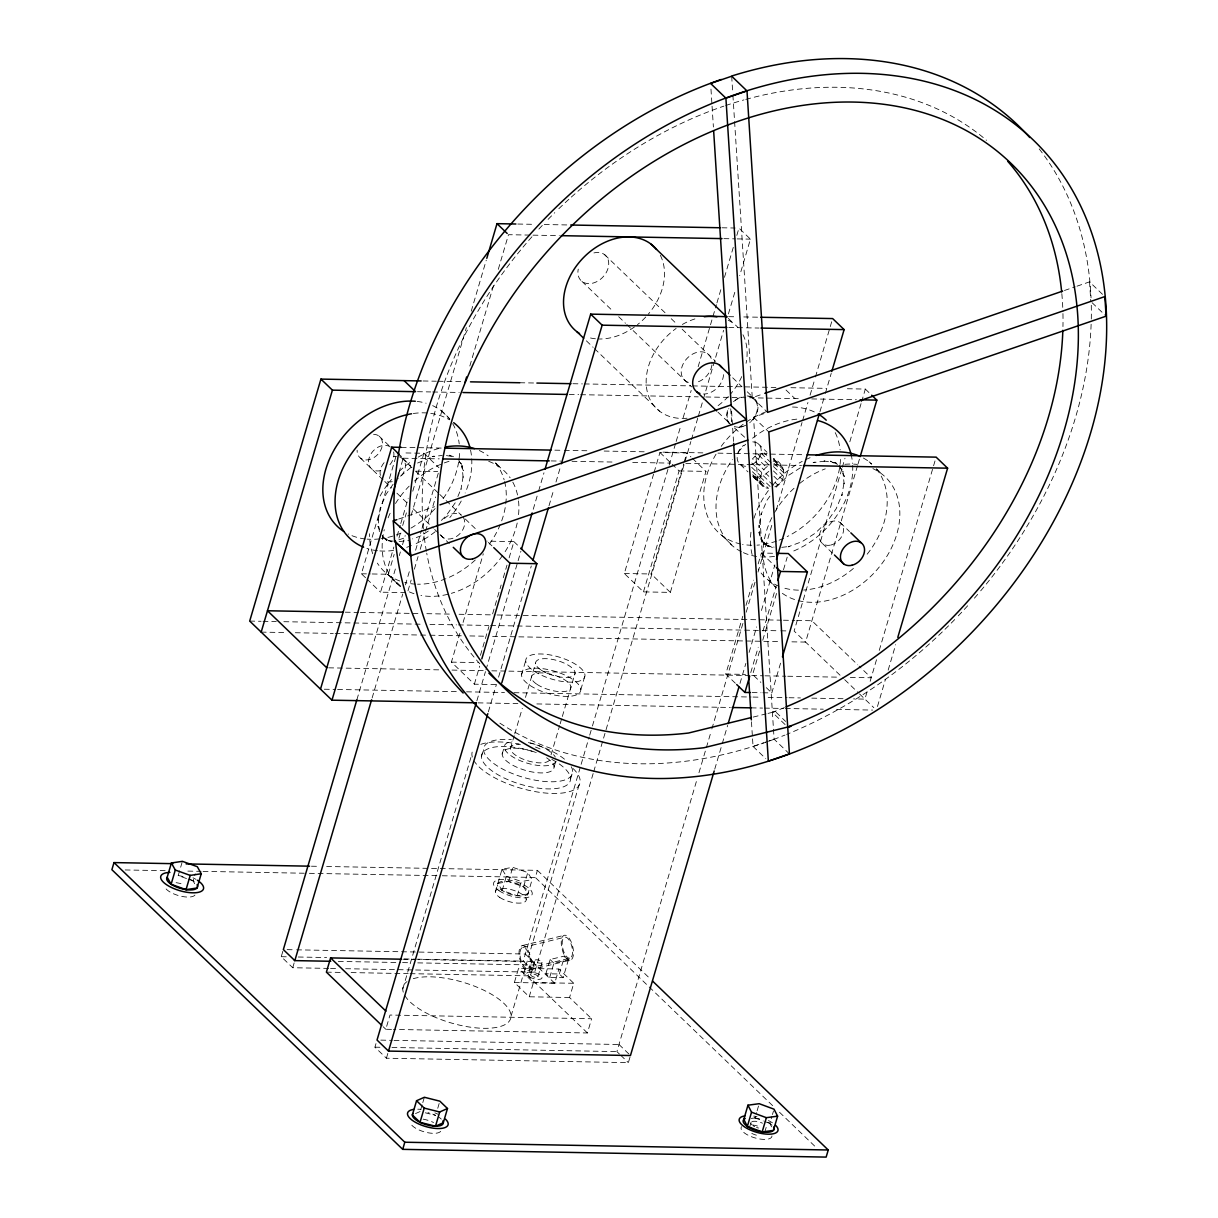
<?xml version="1.0" encoding="UTF-8"?>
<svg xmlns="http://www.w3.org/2000/svg" width="1218" height="1218" viewBox="0 0 1218 1218"><rect width="100%" height="100%" fill="white"/><g stroke="black" fill="none" stroke-linecap="round" stroke-linejoin="round"><path stroke-width="0.75" stroke-dasharray="5 3.75" d="M763.275 486.606L751.795 475.568L757.078 477.304L768.558 488.342C755.388 487.352 759.788 468.778 769.502 465.474L758.022 454.436L755.069 456.339L752.496 458.836L763.975 469.874M774.8 486.804C787.879 480.471 786.097 464.378 773.354 458.333M186.491 878.543L178.209 875.559L182.395 861.324M194.697 883.75L193.129 880.934L195.215 873.824M365.537 577.713L361.426 573.769L395.972 456.4M398.91 472.767L403.204 458.212L400.646 455.76M405.655 592.633L380.564 592.176L393.856 547.019M397.038 536.194L400.235 525.354M400.768 523.557L408.197 498.269M400.615 586.086L388.314 574.272L394.16 554.403M398.941 538.143L400.539 532.738M402.671 525.506L406.386 512.869M412.765 491.204L423.925 453.279L402.412 452.883M328.647 968.401L292.731 967.731L281.251 956.693L283.352 949.583M356.889 699.711L396.078 566.553M399.306 555.621L400.372 551.967M402.519 544.674L405.213 535.555M411.121 515.488L466.403 327.627M471.229 311.214L486.271 260.134M292.731 967.731L294.832 960.621M372.129 697.975L402.732 594.019M405.411 584.899L409.705 570.298M415.612 550.231L421.519 530.18M422.052 528.353L438.693 471.808M469.828 366.024L493.99 283.946M498.284 269.361L508.485 234.693L531.078 235.12M407.984 590.852L411.166 580.027M414.364 569.187L418.079 556.55M420.21 549.318L424.991 533.073M425.524 531.261L435.618 496.959M495.878 684.592L474.365 684.196L451.406 662.12L459.917 633.238M463.099 622.398L483.302 553.779M480.425 655.391L488.92 626.509M492.635 613.857L501.146 584.975M503.278 577.743L506.993 565.106M509.124 557.89L513.905 541.629L487.017 541.142M474.365 684.196L479.679 666.139M618.988 1044.481L630.467 1055.519L628.366 1062.644L386.411 1058.214L374.931 1047.175L375.981 1043.613M476.877 700.807L485.464 671.62M485.997 669.793L520.893 551.252M533.24 509.291L538.067 492.879M538.6 491.052L543.974 472.812M391.511 1029.377L385.801 1029.271L389.988 1015.036L591.613 1018.735L587.426 1032.971L393.414 1029.408M402.777 988.925L471.899 754.079M386.411 1058.214L388.512 1051.088M488.357 711.845L496.411 684.486M498.558 677.193L531.292 565.928M549.014 505.744L553.84 489.331M555.987 482.024L560.828 465.611M481.475 756.485L483.561 749.375M521.532 674.833L525.719 660.598M502.181 754.049L504.282 746.938M510.449 748.491L514.209 735.718M514.757 733.891L522.278 708.343M525.491 697.396L535.585 663.094M420.712 1109.72L422.281 1104.391M422.798 1102.61L424.366 1097.266M495.315 891.88L497.964 883.278A16.032 6.06 16.4 0 1 505.226 881.299L508.957 881.619A16.032 6.06 16.4 0 1 520.695 885.197L523.877 886.993A16.032 6.06 16.4 0 1 528.338 892.55L527.79 894.042A16.032 6.06 16.4 0 1 520.528 896.022L516.782 895.702A16.032 6.06 16.4 0 1 505.059 892.124L501.877 890.328A16.032 6.06 16.4 0 1 497.416 884.77M497.858 883.415L508.561 881.558L523.588 886.795L527.896 893.905L517.193 895.763L502.166 890.51L497.858 883.415L502.044 869.18L512.748 867.323L527.775 872.56L532.083 879.67L526.252 899.676M437.749 1108.289L439.835 1101.163M502.166 890.51L506.353 876.29L502.044 869.18M508.561 881.558L512.748 867.323M551.054 754.795L559.656 725.593M560.189 723.766L561.803 718.285M562.335 716.473L575.124 673.036M554.068 767.112L556.154 759.986A26.872 10.155 16.4 0 1 520.147 760.656A26.872 10.155 16.4 0 1 511.986 741.442M517.193 895.763L521.38 881.528L532.083 879.67M580.803 689.753L584.99 675.518M523.588 886.795L527.775 872.56M692.296 458.257L705.968 471.396L670.357 592.39L643.469 591.887L624.332 573.495L653.564 474.183M654.096 472.371L659.943 452.502L686.83 453.005L690.926 456.948M772.638 1105.655L535.326 877.462L537.412 870.352L326.652 866.485M570.587 778.911L572.688 771.801M569.567 997.527L529.236 996.781L514.392 982.5L518.579 968.264L558.895 969.01L573.754 983.291L569.567 997.527L591.613 1018.735M593.151 773.537L534.702 972.162L523.222 961.124L580.605 766.152M581.138 764.325L589.192 736.966M589.725 735.139L591.872 727.846M592.42 726.019L668.636 467.027M669.169 465.2L675.625 443.322M676.157 441.495L680.984 425.082M683.131 417.789L691.185 390.43M698.158 366.709L716.412 304.698M716.945 302.871L721.787 286.458M724.466 277.339L733.586 246.341M736.814 235.394L738.961 228.101L750.44 239.139L739.707 275.618M511.042 1016.177L580.164 781.317M587.426 1032.971L528.018 975.831L532.205 961.596L418.079 959.51M530.744 974.598L534.93 960.378M643.469 591.887L679.081 470.909L672.245 464.332M670.357 592.39L651.219 573.982L683.633 463.83M684.166 462.033L686.83 453.005M593.699 771.71L684.409 463.479M684.958 461.652L690.85 441.586M691.398 439.759L697.838 417.881M698.371 416.054L723.599 330.322M728.425 313.909L735.413 290.204M529.236 996.781L533.423 982.561L518.579 968.264M537.899 976.806A3.745 1.416 16.4 0 0 532.966 974.004A3.745 1.416 16.4 0 0 532.083 976.303A3.745 1.416 16.4 0 0 537.899 976.806L542.086 962.57A3.745 1.416 16.4 0 0 537.168 959.769A3.745 1.416 16.4 0 0 536.285 962.068A3.745 1.416 16.4 0 0 542.086 962.57M545.877 973.745L550.064 959.51L564.604 956.023L568.441 959.708L563.142 977.673L549.699 977.43L545.877 973.745L559.321 973.989L563.142 977.673M549.699 977.43L553.901 963.194L568.441 959.708M514.392 982.5L554.708 983.246L558.895 969.01M559.321 973.989L564.604 956.023M735.337 683.237L725.776 674.041L742.782 616.262M745.979 605.422L753.409 580.149M758.19 563.888L761.387 553.048L775.729 553.322M619.444 1054.057L616.887 1051.606L696.818 780.022M698.965 772.73L711.312 730.77M711.86 728.943L742.995 623.159M746.208 612.212L755.327 581.214M758.022 572.095L771.968 524.669M776.277 510.083L802.038 422.524M802.571 420.712L807.945 402.473M810.092 395.165L814.918 378.752M815.451 376.941L832.092 320.395M714.738 769.167L721.726 745.462M722.259 743.635L727.633 725.395M739.981 683.45L745.873 663.384M749.1 652.437L756.622 626.905M761.448 610.492L774.861 564.893M819.958 411.684L824.784 395.271M825.332 393.444L831.224 373.378M750.76 672.58L758.19 647.291M762.986 631.046L776.262 585.904M759.575 651.051L752.663 674.528L760.854 682.415M762.757 640.226L776.582 593.273M783.479 569.796L787.209 557.159M762.833 692.768L771.801 692.935L780.829 662.227M841.775 469.128L794.121 631.046L843.343 678.38M842.308 467.301L844.987 458.212M849.814 441.829L861.05 403.63M861.583 401.803L865.343 389.075L844.881 388.694M857.502 465.748L805.6 642.084L790.421 641.81M858.035 463.936L859.649 458.455M867.003 692.007L864.917 699.117L853.529 698.904M870.154 681.319L876.564 659.532M879.244 650.412L936.124 457.146M749.283 1128.31L750.851 1122.981M751.262 1118.428L755.008 1117.926L756.576 1112.597M757.109 1110.816L759.195 1103.691M877.462 706.516L885.501 679.233M888.166 670.128L895.672 644.657M764.752 1132.207L766.32 1126.863A8.008 3.03 16.4 0 1 766.046 1127.609M771.588 1126.848L769.837 1123.422L771.923 1116.297M772.456 1114.516L773.506 1110.968M457.861 496.518L461.165 488.646L460.937 489.484L463.297 475.583L463.16 477.898L461.957 465.383L463.342 470.696L458.41 459.079M455.227 502.806L446.169 515.747L439.591 522.111M393.109 484.262L386.106 494.234L380.168 508.378L380.397 507.541L378.037 521.441L378.174 519.127L379.377 531.642M769.913 496.168L767.035 500.172L761.098 514.331L761.326 513.478L758.966 527.394L759.103 525.08L760.306 537.595L758.921 532.281L763.853 543.898L760.793 538.752L767.903 546.532L763.199 542.741L772.775 547.765L767.34 546.014L774.13 547.126M400.418 476.177L411.517 466.92M757.078 477.304L763.321 475.766L768.847 471.381M776.094 487.23L787.924 475.766L801.505 467.057M417.561 463.038L434.095 456.156L432.177 456.598L442.195 455.441M428.294 531.078L420.758 535.92L412.521 538.904M415.49 1113.587L420.18 1111.501A16.032 6.06 16.4 0 0 416.967 1111.699M758.022 454.436L764.249 452.913L767.112 453.385M398.682 519.035L405.853 516.569M407.649 515.945L434.552 506.718M734.591 121.587L752.267 397.647L763.031 393.962M1064.425 290.493L1075.189 286.793M1076.986 286.184L1089.547 281.876L1104.848 296.583M789.431 753.912L774.115 739.189L753.516 417.226L766.076 412.917M398.895 539.833L406.096 537.366M752.557 738.854L753.044 746.421L763.579 742.813M765.33 742.204L774.755 739.037A396.961 297.344 -46.1 0 0 784.955 735.078M815.025 462.109L813.106 462.551L826.474 460.998L823.977 460.967L835.852 462.916L830.417 461.165L836.796 464.515M753.226 717.067L766.152 713.87M768.01 713.413L775.394 711.601L785.595 721.406M522.492 945.533L564.695 935.196M522.903 947.467L565.106 937.129M527.409 968.584A10.81 4.628 76.2 0 0 528.079 952.43A10.81 4.628 76.2 0 0 519.995 953.055A10.81 4.628 76.2 0 0 527.409 968.584L569.613 958.231A10.81 4.628 76.2 0 0 570.283 942.093A10.81 4.628 76.2 0 0 562.198 942.717A10.81 4.628 76.2 0 0 569.613 958.231M527.82 970.518A12.804 5.481 76.2 0 0 528.612 951.41A12.804 5.481 76.2 0 0 519.051 952.141A12.804 5.481 76.2 0 0 527.82 970.518L570.024 960.18A12.804 5.481 76.2 0 0 570.816 941.072A12.804 5.481 76.2 0 0 561.254 941.803A12.804 5.481 76.2 0 0 570.024 960.18M785.092 724.573L772.334 712.302L775.394 711.601M399.139 541.599L409.157 540.427M781.728 547.354L790.086 546.38L788.168 546.821L802.266 541.568L815.268 533.164L827.098 521.7L836.157 508.743L842.095 494.599L841.866 495.437L844.226 481.536L844.089 483.851L842.886 471.336L844.272 476.649L839.339 465.032M517.802 224.036L534.809 224.356M544.263 224.523L568.836 224.98M721.954 227.781L735.185 228.025M532.966 235.15L559.336 235.637M723.888 238.652L735.261 238.85M737.164 238.895L750.44 239.139M728.668 316.665L736.235 316.802M743.787 316.939L758.905 317.213M728.806 327.49L759.058 328.053M423.057 380.975L436.333 381.219M438.236 381.249L462.901 381.706M519.797 382.741L534.976 383.015M572.917 383.716L582.402 383.898M584.305 383.929L690.53 385.878M692.433 385.908L775.896 387.431M790.924 387.705L826.276 388.359M417.469 391.694L430.746 391.937M432.634 391.983L459.201 392.455M569.217 394.48L578.702 394.647M580.605 394.693L698.219 396.84M705.801 396.977L800.546 398.712M811.706 398.925L856.361 399.732M401.209 447.341L442.941 448.102M554.86 450.158L562.442 450.295M564.33 450.34L587.106 450.751M604.174 451.056L647.793 451.863M662.973 452.137L702.816 452.868M717.981 453.142L803.347 454.71M403.204 458.212L439.241 458.866M551.16 460.922L560.645 461.089M572.018 461.302L613.75 462.064M632.721 462.414L670.661 463.114M685.841 463.388L801.551 465.504M679.081 470.909L705.968 471.396M416.175 471.183L437.688 471.579M624.332 573.495L651.219 573.982M361.426 573.769L370.394 573.937M372.19 573.967L388.314 574.272M345.242 612.182L358.534 612.426M360.421 612.471L419.22 613.537M426.818 613.674L451.467 614.131M459.064 614.268L495.102 614.938M497.005 614.968L781.53 620.175M783.433 620.221L794.806 620.419M796.709 620.464L811.888 620.738L857.716 664.8M249.705 621.073L261.094 621.287M262.997 621.317L276.273 621.561M283.855 621.698L422.326 624.24M429.924 624.377L456.476 624.864M458.364 624.895L488.722 625.458M490.61 625.489L515.275 625.945M517.178 625.976L778.941 630.772M780.845 630.802L786.539 630.909M261.185 632.112L285.849 632.568M295.335 632.736L333.275 633.436M335.163 633.467L348.455 633.71M350.342 633.741L418.627 635.004M420.53 635.035L428.112 635.172M430.015 635.202L462.261 635.796M469.844 635.933L485.023 636.207M492.62 636.359L779.048 641.597M451.406 662.12L478.293 662.622M725.776 674.041L745.492 674.407M328.677 667.829L440.596 669.885M451.985 670.083L484.231 670.676M491.813 670.813L506.993 671.088M508.896 671.133L749.801 675.548M751.689 675.579L763.077 675.792M764.965 675.823L785.838 676.203M787.726 676.234L838.943 677.178M850.331 677.391L871.19 677.771L859.071 666.094M752.085 692.57L761.037 692.737M324.293 689.221L335.681 689.418M337.569 689.464L458.973 691.687M466.57 691.824L504.496 692.509M513.981 692.692L751.095 697.031M752.998 697.061L760.58 697.198M768.177 697.351L787.132 697.686M789.036 697.731L800.424 697.929M811.797 698.142L844.044 698.736M478.05 702.862L517.878 703.593M536.849 703.928L730.328 707.475M751.201 707.856L762.575 708.069M764.478 708.1L783.448 708.45M785.336 708.48L823.277 709.181M836.553 709.424L872.59 710.079M311.458 866.211L319.055 866.348M125.18 869.956L166.957 870.718M187.846 871.098L201.137 871.342M203.041 871.372L307.469 873.291M309.372 873.321L440.383 875.727M442.286 875.757L535.326 877.462M287.128 949.644L294.695 949.796M296.583 949.827L525.308 954.014L536.788 965.052L417.698 962.875M281.251 956.693L286.93 956.8M298.273 957.013L326.622 957.531M404.132 958.947L415.475 959.16M417.363 959.19L523.222 961.124M402.853 959.236L416.175 959.48M338.315 961.413L400.692 962.555M402.579 962.601L410.146 962.738M330.55 968.432L338.102 968.569M345.668 968.706L534.702 972.162M326.394 972.147L341.603 972.421M351.119 972.588L408.182 973.639M410.085 973.669L528.018 975.831M533.423 982.561L573.754 983.291M380.808 1040.126L392.15 1040.339M394.038 1040.37L619.414 1044.496M374.931 1047.175L380.595 1047.282M391.937 1047.48L616.887 1051.606M781.012 465.687L775.729 463.951L773.186 461.5M446.443 455.578L453.233 456.689M393.201 541.173L386.411 540.061L391.846 541.812L382.269 536.788L386.989 540.579L382.239 535.402M754.673 1117.88L758.677 1118.672A16.032 6.06 16.4 0 1 762.681 1119.89M425.341 1112.81L435.648 1115.399A16.032 6.06 16.4 0 0 427.929 1112.613M453.507 456.72L449.488 455.212L452.685 456.887M506.353 876.29L521.38 881.528M188.151 879.137L193.129 880.934M755.008 1117.926L763.26 1120.986M764.889 1121.58L769.837 1123.422M772.029 1125.173L769.593 1123.255A16.032 6.06 16.4 0 0 766.411 1121.458M837.466 464.5L835.274 462.398L837.649 464.987M734.454 427.975L747.791 440.048M1092.074 302.673L1106.111 316.162M865.343 389.075L869.165 392.759M728.334 318.416L733.738 323.638M869.073 461.759L871.601 464.18M876.655 469.052L881.725 473.909M786.036 390.034L794.958 398.606M604.661 254.684L665.835 313.498M671.27 318.735L676.706 323.958M682.141 329.18L715.621 361.381M732.703 377.793L741.975 386.715M747.273 391.8L753.896 398.179M752.267 397.647L767.568 412.369M753.516 417.226L768.817 431.948M758.053 443.611L766.975 452.198M840.329 522.72L849.525 531.581M773.902 459.095L782.824 467.666M773.491 459.521L778.591 464.423M773.704 460.419L783.905 470.239M764.249 452.913L766.807 455.365M773.993 463.388L784.194 473.193M761.159 453.279L771.359 463.084M581.976 281.419L613.248 311.488M618.683 316.71L625.473 323.257M626.844 324.551L691.672 386.898M717.965 412.186L729.886 423.651M773.46 466.54L783.661 476.36M773.415 470.924L782.337 479.511M755.069 456.339L766.548 467.377M773.948 476.299L780.327 482.419M766.274 473.878L768.817 476.329M775.196 482.465L777.754 484.916M751.75 462.977L761.95 472.782M763.321 475.766L773.521 485.586M751.704 467.347L760.626 475.934M760.184 476.938L771.664 487.976M752.435 471.731L760.093 479.1M752.724 474.7L760.382 482.054M754.216 476.832L765.696 487.87M752.541 476.04L761.463 484.612M740.316 464.53L747.974 471.884M822.592 543.624L833.112 553.748M586.376 340.827L593.151 347.343M594.506 348.637L659.517 411.151M659.943 452.502L670.874 463.023M761.387 553.048L775.044 566.203M721.878 535.418L734.119 547.171M768.558 580.286L776.14 587.578M844.698 679.674L858.172 692.631M859.512 693.925L873.839 707.704M766.32 687.668L771.801 692.935M441.479 410.923L449.625 418.764M495.726 463.099L500.796 467.956M753.044 746.421L765.787 758.692M423.925 453.279L438.952 467.727M513.905 541.629L519.31 546.821M397.038 452.791L410.71 465.931M379.102 436.135L389.318 445.94M402.062 458.212L414.196 469.874M415.551 471.168L438.465 493.199M439.82 494.493L461.378 515.229A14.433 10.81 -46.1 0 0 443.459 519.629M465.322 519.035L477.167 530.409M488.372 542.436L492.422 546.334M360.467 458.105L383.426 480.181M384.781 481.475L391.511 487.961M396.901 493.153L407.695 503.521M413.085 508.698L433.304 528.14M434.659 529.434L438.693 533.332M440.048 534.626L449.32 543.548M387.628 574.333L400.265 586.497A77.83 58.297 -46.1 0 1 384.279 529.632M366.892 579.022L380.564 592.176M537.412 870.352L649.894 978.511M779.505 1112.247L816.532 1147.874M550.064 959.51L553.901 963.194M532.205 961.596L554.708 983.246M620.723 1055.29L628.366 1062.644M383.107 1026.683L385.801 1029.271M838.837 466.281L842.399 470.163L841.471 468.991M459.095 461.622L461.47 464.225L459.719 461.789M382.33 536.559L382.924 537.945M379.437 529.739L377.991 526.328L379.224 530.272M1089.547 281.876L1090.795 301.44M731.683 76.216L732.779 93.223M732.901 95.126L734.469 119.699M710.977 89.127L711.936 104.276M712.058 106.179L713.398 127.007M731.576 411.151L732.551 426.3M732.673 428.188L733.525 441.449M751.46 721.802L752.435 736.951M730.724 408.837L731.546 421.854M723.522 374.657A17.554 13.154 -46.1 0 1 703.517 394.023M178.209 875.559A16.032 6.06 16.4 0 1 186.217 877.569M189.932 879.137A16.032 6.06 16.4 0 1 195.565 882.852M438.845 1117.195A16.032 6.06 16.4 0 1 441.281 1119.114M440.657 1131.355A16.032 6.06 16.4 0 1 423.636 1131.674A16.032 6.06 16.4 0 1 410.268 1122.082M423.148 1119.144A16.032 6.06 16.4 0 1 433.562 1122.509M771.968 1135.937A16.032 6.06 16.4 0 1 754.384 1137.734A16.032 6.06 16.4 0 1 741.579 1126.665M752.587 1124.99A16.032 6.06 16.4 0 1 760.595 1127.015M194.941 895.093A16.032 6.06 16.4 0 1 177.919 895.397A16.032 6.06 16.4 0 1 164.567 885.821M176.108 882.669A16.032 6.06 16.4 0 1 184.116 884.694M192.977 877.782A22.259 8.404 16.4 0 1 196.037 879.426M417.759 1109.187A21.087 7.963 16.4 0 1 421.002 1109.385M434.902 1112.887A21.087 7.963 16.4 0 1 438.115 1114.303M753.668 1116.053A20.173 7.628 16.4 0 1 757.017 1116.662M768.436 1120.56A20.173 7.628 16.4 0 1 772.44 1122.829M413.298 978.678A56.089 21.193 16.4 0 1 504.633 1004.089A56.089 21.193 16.4 0 1 459.414 1025.114A56.089 21.193 16.4 0 1 407.01 981.601M573.084 768.558A56.089 21.193 16.4 0 1 547.75 793.222A56.089 21.193 16.4 0 1 474.441 761.494M472.31 757.048A56.089 21.193 16.4 0 1 473.817 748.872M480.79 744.365A56.089 21.193 16.4 0 1 522.827 744.99M551.8 759.377A46.162 17.448 16.4 0 1 549.668 788.914A46.162 17.448 16.4 0 1 482.069 759.697A46.162 17.448 16.4 0 1 536.224 752.648M571.242 766.746A46.162 17.448 16.4 0 1 541.264 781.119A46.162 17.448 16.4 0 1 486.165 756.195A46.162 17.448 16.4 0 1 511.316 739.661M528.399 742.584A46.162 17.448 16.4 0 1 565.654 760.184M546.577 757.779A26.872 10.155 16.4 0 1 538.95 772.836A26.872 10.155 16.4 0 1 502.273 754.993A26.872 10.155 16.4 0 1 534.991 752.145M549.288 760.337A20.478 7.734 16.4 0 1 518.777 757.154A20.478 7.734 16.4 0 1 518.99 744.076M535.448 747.03A20.478 7.734 16.4 0 1 543.015 750.547M660.339 255.308A57.474 43.041 -46.1 0 1 648.25 314.244M645.753 317.03A57.474 43.041 -46.1 0 1 637.471 324.673M634.517 326.896A57.474 43.041 -46.1 0 1 598.982 339M595.435 338.787A57.474 43.041 -46.1 0 1 587.03 337.021M742.965 334.752A57.474 43.041 -46.1 0 1 746.071 363.284M741.747 376.59A57.474 43.041 -46.1 0 1 730.861 393.673M728.379 396.474A57.474 43.041 -46.1 0 1 717.128 406.34M687.089 418.216A57.474 43.041 -46.1 0 1 646.469 387.217A57.474 43.041 -46.1 0 1 676.127 328.449M682.354 324.46A57.474 43.041 -46.1 0 1 697.031 318.294M728.227 320.197A57.474 43.041 -46.1 0 1 737.895 327.444M688.383 382.391A17.554 13.154 -46.1 0 1 689.464 356.174A17.554 13.154 -46.1 0 1 712.043 363.619M711.936 364.943A17.554 13.154 -46.1 0 1 696.011 382.528M593.942 252.918A17.554 13.154 -46.1 0 1 608.665 265.159A17.554 13.154 -46.1 0 1 590.913 283.52A17.554 13.154 -46.1 0 1 578.245 269.132M747.136 395.957A17.554 13.154 -46.1 0 1 757.916 405.822A17.554 13.154 -46.1 0 1 749.725 422.768M745.934 425.189A17.554 13.154 -46.1 0 1 734.302 426.544M731.211 424.915A17.554 13.154 -46.1 0 1 728.851 408.563M735.383 400.326A17.554 13.154 -46.1 0 1 743.178 396.413M530.378 742.98A26.872 10.155 16.4 0 1 555.317 757.063M758.54 1128.051A8.008 3.03 16.4 0 1 756.545 1127.442M754.688 1126.65A8.008 3.03 16.4 0 1 753.089 1125.752M751.871 1124.808A8.008 3.03 16.4 0 1 751.125 1122.235M751.917 1121.671A8.008 3.03 16.4 0 1 762.498 1123.194M756.454 1135.161A8.008 3.03 16.4 0 1 750.988 1132.877M1061.822 293.645A364.7 273.167 -46.1 0 1 1062.903 311.732M1062.949 313.574A364.7 273.167 -46.1 0 1 1062.949 326.576M784.392 707.597A364.7 273.167 -46.1 0 1 772.334 712.332M479.801 663.749A364.7 273.167 -46.1 0 1 426.726 553.139M426.376 551.282A364.7 273.167 -46.1 0 1 423.727 532.418M423.377 528.734A364.7 273.167 -46.1 0 1 527.409 241.971M528.658 240.509A364.7 273.167 -46.1 0 1 533.728 234.754M538.874 229.091A364.7 273.167 -46.1 0 1 542.802 224.888M548.085 219.392A364.7 273.167 -46.1 0 1 554.769 212.663M558.834 208.704A364.7 273.167 -46.1 0 1 569.917 198.351M571.333 197.072A364.7 273.167 -46.1 0 1 723.857 106.133M725.669 105.524A364.7 273.167 -46.1 0 1 743.924 99.906M745.766 99.404A364.7 273.167 -46.1 0 1 986.55 140.314M748.918 396.413A17.554 13.154 -46.1 0 1 750.547 421.839M742.98 426.437A17.554 13.154 -46.1 0 1 735.154 427.122M729.171 423.681A17.554 13.154 -46.1 0 1 728.227 409.004M733.525 401.696A17.554 13.154 -46.1 0 1 741.092 397.098M1039.198 148.9A396.961 297.344 -46.1 0 1 1091.039 297.801M1091.282 305.276A396.961 297.344 -46.1 0 1 1091.206 322.344M1091.13 324.262A396.961 297.344 -46.1 0 1 978.907 592.953M977.673 594.399A396.961 297.344 -46.1 0 1 972.71 600.124M967.655 605.788A396.961 297.344 -46.1 0 1 956.023 618.211M954.714 619.566A396.961 297.344 -46.1 0 1 786.661 734.393M774.13 739.25A396.657 297.116 -46.1 0 1 496.777 721.071M752.77 441.875A13.733 10.277 -46.1 0 1 761.235 451.117A13.733 10.277 -46.1 0 1 751.841 464.728M745.599 466.266A13.733 10.277 -46.1 0 1 737.179 458.547A13.733 10.277 -46.1 0 1 743.589 445.301M399.519 456.872A14.433 10.81 -46.1 0 1 398.636 478.415M392.242 481.628A14.433 10.81 -46.1 0 1 385.969 481.521M380.381 475.416A14.433 10.81 -46.1 0 1 384.157 462.596M393.262 456.75A14.433 10.81 -46.1 0 1 396.52 456.369M463.282 517.315A14.433 10.81 -46.1 0 1 457.953 535.448A14.433 10.81 -46.1 0 1 440.825 535.128M393.642 451.939A14.433 10.81 -46.1 0 1 389.867 464.758M380.762 470.59A14.433 10.81 -46.1 0 1 369.754 456.263A14.433 10.81 -46.1 0 1 390.582 447.173M373.561 434.293A14.433 10.81 -46.1 0 1 382.178 446.23A14.433 10.81 -46.1 0 1 368.171 459.78A14.433 10.81 -46.1 0 1 357.118 450.218M872.895 468.625A77.83 58.297 -46.1 0 1 882.03 563.462A77.83 58.297 -46.1 0 1 781.195 592.45M776.155 587.913A77.83 58.297 -46.1 0 1 771.999 517.3M774.541 512.565A77.83 58.297 -46.1 0 1 794.075 488.235M799.678 483.455A77.83 58.297 -46.1 0 1 825.271 468.854M844.881 464.302A77.83 58.297 -46.1 0 1 857.396 464.408M835.228 432.618A77.83 58.297 -46.1 0 1 840.146 449.853M840.466 459.414A77.83 58.297 -46.1 0 1 787.163 536.605M783.676 538.28A77.83 58.297 -46.1 0 1 778.332 540.472M776.536 541.112A77.83 58.297 -46.1 0 1 756.972 545.162M751.795 545.268A77.83 58.297 -46.1 0 1 742.554 544.37M740.757 544.02A77.83 58.297 -46.1 0 1 716.154 453.979M721.223 446.336A77.83 58.297 -46.1 0 1 744.746 423.133M746.253 422.083A77.83 58.297 -46.1 0 1 765.955 411.821M792.492 407.025A77.83 58.297 -46.1 0 1 815.146 412.339M851.093 454.375A77.83 58.297 -46.1 0 1 852.554 463.495M852.676 465.398A77.83 58.297 -46.1 0 1 790.558 552.226M774.511 556.367A77.83 58.297 -46.1 0 1 758.433 556.672M756.591 556.428A77.83 58.297 -46.1 0 1 742.934 552.454M741.366 551.708A77.83 58.297 -46.1 0 1 732.383 459.597M738.017 452.304A77.83 58.297 -46.1 0 1 745.644 444.235M752.602 438.175A77.83 58.297 -46.1 0 1 797.79 419.038M876.366 468.839A77.83 58.297 -46.1 0 1 866.348 555.21M853.422 568.425A77.83 58.297 -46.1 0 1 803.636 590.03M798.475 590.151A77.83 58.297 -46.1 0 1 782.26 587.487M778.987 586.269A77.83 58.297 -46.1 0 1 758.266 569.05M752.1 554.555A77.83 58.297 -46.1 0 1 751.156 530.667M754.033 518.198A77.83 58.297 -46.1 0 1 770.126 488.266M772.456 485.419A77.83 58.297 -46.1 0 1 802.22 461.363M805.524 459.704A77.83 58.297 -46.1 0 1 812.634 456.704M863.364 458.029A77.83 58.297 -46.1 0 1 871.677 463.906M470.559 450.188A77.83 58.297 -46.1 0 1 465.169 492.986M461.241 501.009A77.83 58.297 -46.1 0 1 449.807 517.559M435.222 531.687A77.83 58.297 -46.1 0 1 413.206 544.857M411.425 545.588A77.83 58.297 -46.1 0 1 406.051 547.521M393.581 550.414A77.83 58.297 -46.1 0 1 379.361 550.901M377.504 550.719A77.83 58.297 -46.1 0 1 366.892 548.42M413.313 413.496A77.83 58.297 -46.1 0 1 449.488 419.814M452.654 423.62A77.83 58.297 -46.1 0 1 459.216 443.915M459.536 453.461A77.83 58.297 -46.1 0 1 441.038 501.496M435.146 508.561A77.83 58.297 -46.1 0 1 410.938 528.125M400.981 533.103A77.83 58.297 -46.1 0 1 381.341 538.66M379.559 538.889A77.83 58.297 -46.1 0 1 367.136 539.132M365.278 538.965A77.83 58.297 -46.1 0 1 348.211 534.002M417.165 401.438A77.83 58.297 -46.1 0 1 426.087 403.204M432.649 405.64A77.83 58.297 -46.1 0 1 449.823 419.357M512.808 482.145A77.83 58.297 -46.1 0 1 518.289 499.076M518.533 500.933A77.83 58.297 -46.1 0 1 518.426 515.793M517.208 523.009A77.83 58.297 -46.1 0 1 503.582 554.023M502.532 555.545A77.83 58.297 -46.1 0 1 451.33 593.349M447.767 594.308A77.83 58.297 -46.1 0 1 420.926 595.45M413.983 593.684A77.83 58.297 -46.1 0 1 405.99 590.228M388.116 517.833A77.83 58.297 -46.1 0 1 391.069 511.347M395.485 503.506A77.83 58.297 -46.1 0 1 409.141 486.165M414.531 481.034A77.83 58.297 -46.1 0 1 449.731 461.104M488.722 461.348A77.83 58.297 -46.1 0 1 510.129 477.776M495.437 462.901A77.83 58.297 -46.1 0 1 504.13 479.816M504.602 481.536A77.83 58.297 -46.1 0 1 500.948 522.827M500.293 524.456A77.83 58.297 -46.1 0 1 488.814 544.888M475.264 560.021A77.83 58.297 -46.1 0 1 417.546 584.198M415.673 584.138A77.83 58.297 -46.1 0 1 404.741 582.524M399.687 580.956A77.83 58.297 -46.1 0 1 377.336 563.112M372.738 553.733A77.83 58.297 -46.1 0 1 369.511 533.743M380.092 496.031A77.83 58.297 -46.1 0 1 391.526 479.466M399.154 471.396A77.83 58.297 -46.1 0 1 412.004 461.013M418.155 457.146A77.83 58.297 -46.1 0 1 440.642 447.996M479.313 450.523A77.83 58.297 -46.1 0 1 488.144 455.806M499.776 897.438A16.032 6.06 16.4 0 0 525.704 901.153A16.032 6.06 16.4 0 0 506.871 888.729A16.032 6.06 16.4 0 0 499.776 897.438M499.091 890.754A20.067 7.582 16.4 0 0 531.566 895.397A20.067 7.582 16.4 0 0 507.967 879.838A20.067 7.582 16.4 0 0 499.091 890.754M537.108 684.425A20.478 7.734 16.4 0 0 570.222 689.16A20.478 7.734 16.4 0 0 546.166 673.295A20.478 7.734 16.4 0 0 537.108 684.425M530.089 685.49A30.709 11.601 16.4 0 0 579.753 692.6A30.709 11.601 16.4 0 0 543.67 668.804A30.709 11.601 16.4 0 0 530.089 685.49M534.276 671.255A30.709 11.601 16.4 0 0 583.94 678.365A30.709 11.601 16.4 0 0 547.856 654.568A30.709 11.601 16.4 0 0 534.276 671.255M541.294 670.189A20.478 7.734 16.4 0 0 574.409 674.939A20.478 7.734 16.4 0 0 550.353 659.06A20.478 7.734 16.4 0 0 541.294 670.189M529.556 976.988A8.008 3.03 16.4 0 0 541.98 978.054A8.008 3.03 16.4 0 0 531.444 972.071A8.008 3.03 16.4 0 0 529.556 976.988M830.965 545.009A13.733 10.277 -46.1 0 0 842.14 524.699A13.733 10.277 -46.1 0 0 821.267 529.815A13.733 10.277 -46.1 0 0 830.965 545.009"/><path stroke-width="1.5" d="M172.849 863.669L113.99 862.588L111.889 869.713L402.716 1149.35L826.139 1157.1L828.24 1149.99L652.65 981.145M167.201 877.219L171.388 862.983L182.395 861.324L197.316 866.698L201.229 873.748L197.042 887.983L186.034 889.642L171.114 884.268L167.201 877.219A16.032 6.06 16.4 0 0 182.03 888.851A16.032 6.06 16.4 0 0 197.088 884.74M171.114 884.268L175.301 870.033L171.388 862.983M421.154 380.945L320.928 379.102L249.705 621.073L331.981 700.183L476.147 702.816M261.185 632.112L332.407 390.141L320.928 379.102M186.034 889.642L190.221 875.407L201.229 873.748M320.501 689.144L391.724 447.173L401.209 447.341M331.981 700.183L398.91 472.767M356.889 699.711L283.352 949.583L294.832 960.621L371.597 699.802M486.804 258.323L497.005 223.655L515.899 224.005M465.002 382.437L466.616 376.971M400.95 959.19L330.58 957.911L326.394 972.147L381.752 1025.373M481.81 658.923L509.977 563.218L493.762 547.628M476.329 702.634L377.032 1040.05L388.512 1051.088L630.467 1055.519L714.205 770.994M521.426 549.425L532.159 512.945M545.04 469.174L590.669 314.137L726.781 316.634M388.512 1051.088L487.809 713.672M532.905 560.463L548.481 507.571M561.361 463.784L602.149 325.176L590.669 314.137M501.786 682.887L536.864 563.706L520.649 548.13M416.556 1100.737L412.369 1114.972L420.027 1122.326L435.496 1126.224L443.306 1122.752L447.493 1108.517L439.835 1101.163L424.366 1097.266L416.556 1100.737L424.214 1108.091L439.683 1111.988L447.493 1108.517M402.716 1149.35L404.802 1142.225L113.99 862.588M420.027 1122.326L424.214 1108.091M435.496 1126.224L439.683 1111.988M728.166 723.568L738.9 687.089M776.475 559.412L819.425 413.511M831.772 371.551L844.12 329.606L832.64 318.568L760.808 317.259M750.288 692.54L744.914 692.433L749.694 676.188M777.86 580.484L780.525 571.455L776.414 567.512M782.428 656.822L807.397 571.942L788.274 553.551L777.51 553.353M860.182 456.628L876.823 400.113L871.707 395.211M743.772 1119.433L747.959 1105.198L759.195 1103.691L774.024 1109.187L777.602 1116.175L773.415 1130.411L762.163 1131.918L747.35 1126.437L743.848 1119.418M747.35 1126.437L751.536 1112.201L747.959 1105.198M897.803 637.379L947.604 468.184L936.124 457.146L807.138 454.786M762.163 1131.918L766.366 1117.682L777.602 1116.175M773.552 1127.061A16.032 6.06 16.4 0 1 773.506 1130.304L771.938 1131.415A16.032 6.06 16.4 0 1 762.498 1131.964L758.494 1131.172A16.032 6.06 16.4 0 1 747.593 1126.589L745.142 1124.671A16.032 6.06 16.4 0 1 743.68 1119.54L745.249 1118.428M725.913 98.171L746.999 90.924L767.568 412.369L1104.848 296.583L1106.111 316.162L768.817 431.948L789.431 753.912L768.345 761.143L725.913 98.171L710.612 83.448L731.683 76.216L746.999 90.924M789.431 753.972A396.657 297.116 -46.1 0 1 410.771 555.728L394.602 541.31L393.292 520.878L396.885 519.644M439.926 504.876L730.48 405.122L746.482 419.601L409.294 535.357L393.292 520.878M764.813 393.338L1062.644 291.102M394.602 541.31L410.603 555.789L747.791 440.048M751.369 717.524L688.551 733.023A364.7 273.167 -46.1 0 1 488.875 673.173M789.431 753.912L790.071 753.759A396.961 297.344 -46.1 0 0 1105.183 296.035A396.961 297.344 -46.1 0 0 725.715 98.064A396.961 297.344 -46.1 0 0 410.603 555.789L409.294 535.357M570.724 225.01L720.066 227.751M561.224 235.668L721.985 238.606M602.149 325.176L726.918 327.459M760.946 328.084L844.12 329.606M470.483 381.843L519.797 382.741M536.879 383.061L571.029 383.685M332.407 390.141L415.566 391.663L404.087 380.625M462.992 392.531L567.329 394.449M860.075 399.809L876.823 400.113M444.829 448.148L551.054 450.097M443.032 458.942L549.257 460.891M803.438 465.535L947.604 468.184M509.977 563.218L536.864 563.706M780.525 571.455L807.397 571.942M343.354 612.152L267.473 610.766L326.789 667.799M732.231 707.521L751.201 707.856M186.141 863.912L309.555 866.181M294.406 960.606L330.748 961.276M404.802 1142.225L828.24 1149.99M175.301 870.033L190.221 875.407M751.536 1112.201L766.366 1117.682M651.128 244.194L726.979 317.122M719.457 365.065L730.054 375.251M850.849 532.845L861.37 542.954M696.772 391.8L716.641 410.908M497.005 223.655L507.206 233.475M834.437 555.012L843.632 563.873M576.906 331.707L583.666 338.223M736.707 684.546L744.914 692.433M391.724 447.173L399.367 454.527M453.263 547.339L463.784 557.448M330.58 957.911L385.939 1011.138M713.641 130.798L731.211 405.457M733.647 443.352L751.339 719.899M704.293 316.787A57.474 43.041 -46.1 0 1 716.96 316.771M699.863 393.429A17.554 13.154 -46.1 0 1 697.655 370.394A17.554 13.154 -46.1 0 1 721.772 367.592M579.555 333.549A57.474 43.041 -46.1 0 1 581.686 259.51A57.474 43.041 -46.1 0 1 656.517 249.431M442.804 1121.002A16.032 6.06 16.4 0 1 427.746 1125.112A16.032 6.06 16.4 0 1 412.917 1113.48M197.407 880.279A22.259 8.404 16.4 0 1 196.311 892.672A22.259 8.404 16.4 0 1 165.191 883.735A22.259 8.404 16.4 0 1 169.911 872.392M445.529 1119.19A21.087 7.963 16.4 0 1 439.409 1128.538A21.087 7.963 16.4 0 1 412.171 1120.225A21.087 7.963 16.4 0 1 413.526 1109.431M775.516 1125.234A20.173 7.628 16.4 0 1 769.669 1134.186A20.173 7.628 16.4 0 1 743.589 1126.224A20.173 7.628 16.4 0 1 744.898 1115.886M1007.849 161.431A364.7 273.167 -46.1 0 1 1061.654 291.863M1062.842 330.322A364.7 273.167 -46.1 0 1 786.112 706.882M732.185 75.866A396.961 297.344 -46.1 0 1 1029.728 137.512M393.993 520.847A396.961 297.344 -46.1 0 1 721.254 79.459M463.144 693.012A396.657 297.116 -46.1 0 1 395.469 541.005M817.522 420.454A77.83 58.297 -46.1 0 1 851.093 454.375M816.212 455.456A77.83 58.297 -46.1 0 1 858.644 455.776M818.191 414.013A77.83 58.297 -46.1 0 1 826.246 420.195M453.705 422.692A77.83 58.297 -46.1 0 1 470.163 448.422M363.619 547.202A77.83 58.297 -46.1 0 1 339.7 476.055A77.83 58.297 -46.1 0 1 411.532 413.77M343.72 531.429A77.83 58.297 -46.1 0 1 333.428 451.147A77.83 58.297 -46.1 0 1 415.308 401.255M445.971 446.884A77.83 58.297 -46.1 0 1 474.441 448.605M790.695 726.309L703.867 747.745A364.7 273.167 -46.1 0 1 494.462 323.775A364.7 273.167 -46.1 0 1 1034.508 190.404A364.7 273.167 -46.1 0 1 787.65 727.055L790.695 726.309M852.021 565.243A13.733 10.277 -46.1 0 0 863.181 544.948A13.733 10.277 -46.1 0 0 842.308 550.049A13.733 10.277 -46.1 0 0 852.021 565.243M472.599 558.91A14.433 10.81 -46.1 0 0 484.338 537.549A14.433 10.81 -46.1 0 0 462.383 542.939A14.433 10.81 -46.1 0 0 472.599 558.91"/></g></svg>
